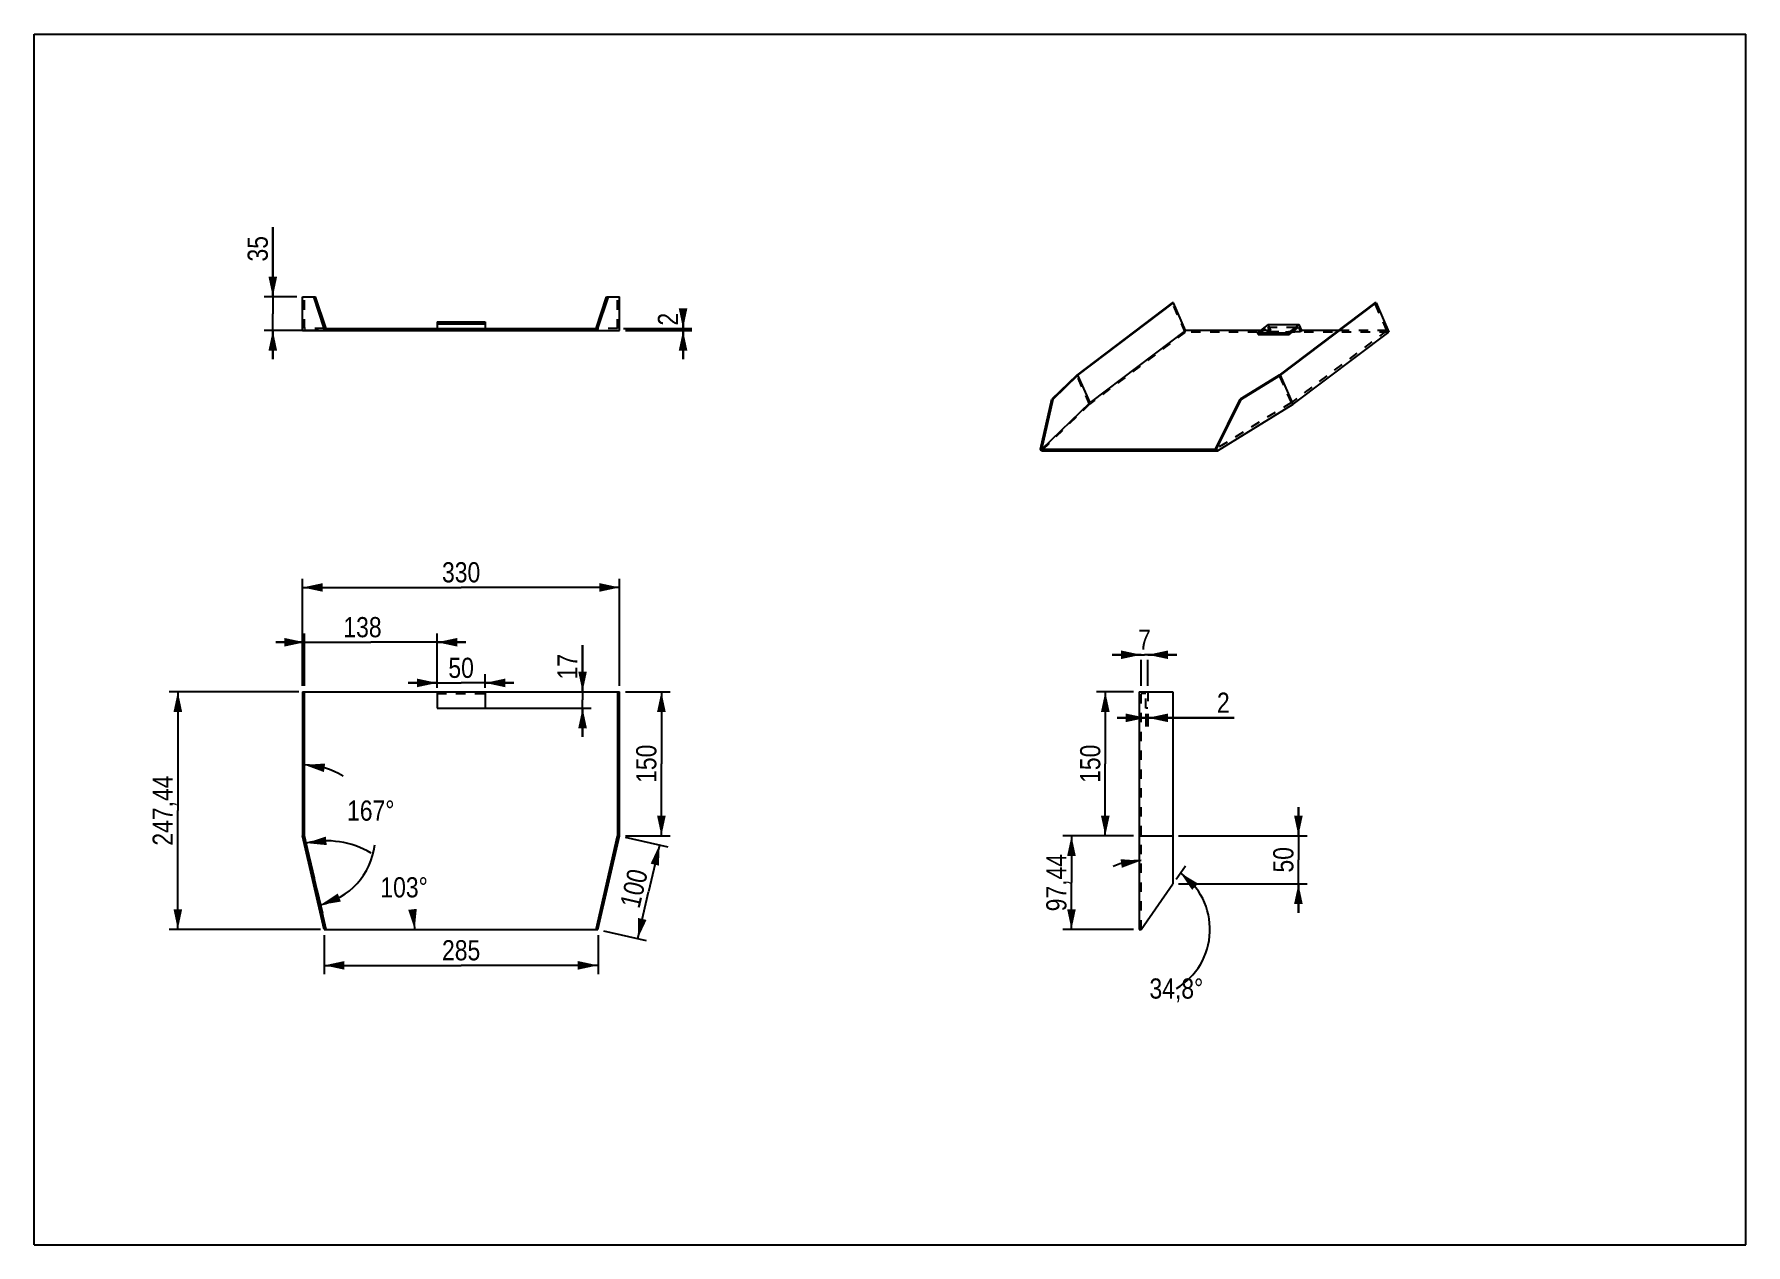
# Model space of a CAD drawing. Header units: millimetres. Extents: x 0 to 297, y 0 to 210.
import ezdxf

# ---------------------------------------------------------------- set-up
doc = ezdxf.new("R2010")
doc.units = ezdxf.units.MM
doc.header["$LTSCALE"] = 16.335
doc.linetypes.add('HIDDEN', pattern=[0.2, 0.1, -0.1])
doc.layers.get('0').update_dxf_attribs({"linetype": 'CONTINUOUS'})
doc.layers.add('DEFAULT_2', color=8, linetype='HIDDEN')
doc.styles.get("Standard").update_dxf_attribs({"font": 'txt', "width": 0.85})
doc.dimstyles.new('DIMSTYLE_1', dxfattribs={"dimtxt": 3.5, "dimasz": 3.5, "dimexe": 1.5, "dimexo": 1, "dimgap": 0.875, "dimtad": 1, "dimlfac": 6, "dimtxsty": 'STANDARD', "dimblk": '_FILLED', "dimblk1": '_FILLED', "dimblk2": '_FILLED', "dimcen": 0.09, "dimadec": 0, "dimazin": 0, "dimtp": 0.01, "dimtm": 0.01, "dimtfac": 1, "dimtofl": 0, "dimtmove": 0, "dimatfit": 3, "dimldrblk": '_FILLED', "dimfxl": 1, "dimtolj": 1, "dimarcsym": 0})
doc.dimstyles.new('DIMSTYLE_2', dxfattribs={"dimtxt": 3.5, "dimasz": 3.5, "dimexe": 1.5, "dimexo": 1, "dimtad": 0, "dimtih": 1, "dimtoh": 1, "dimdec": 1, "dimlfac": 6, "dimtxsty": 'STANDARD', "dimblk": '_FILLED', "dimblk1": '_FILLED', "dimblk2": '_FILLED', "dimcen": 0.09, "dimadec": 0, "dimazin": 0, "dimtp": 0.5, "dimtm": 0.5, "dimtfac": 1, "dimtdec": 1, "dimtofl": 0, "dimtmove": 0, "dimatfit": 3, "dimldrblk": '_FILLED', "dimfxl": 1, "dimtolj": 1, "dimarcsym": 0})

# ---------------------------------------------------------------- blocks, each defined once
blk = doc.blocks.new('_FILLED')
at = {"color": 0, "linetype": 'BYBLOCK'}
blk.add_solid([(0, 0), (-1, 0.214), (-1, -0.214)], dxfattribs=at)
blk = doc.blocks.new('*D0')
at = {"color": 2, "linetype": 'CONTINUOUS'}
for p, q in [((102.55, 70.72), (109.95, 69.01)), ((108.48, 69.35), (106.61, 61.23)), ((104.73, 53.11), (106.61, 61.23)), ((98.8, 54.48), (106.2, 52.77))]:
    blk.add_line(p, q, dxfattribs=at)
at = {"color": 2, "linetype": 'CONTINUOUS', "xscale": 3.5, "yscale": 3.5, "zscale": 3.5}
for p, rotation in [((108.48, 69.35), 76.9971218371), ((104.73, 53.11), 256.9971218371)]:
    blk.add_blockref('_FILLED', p, dxfattribs=dict(at, rotation=rotation))
at = {"color": 2, "linetype": 'CONTINUOUS', "insert": (102.35, 62.21), "char_height": 3.5, "width": 8.925, "attachment_point": 2, "rotation": 76.9971, "line_spacing_factor": 0.9}
blk.add_mtext('100', dxfattribs=at)
blk = doc.blocks.new('*D1')
at = {"color": 2, "linetype": 'CONTINUOUS'}
for p, q in [((50.33, 53.7), (50.33, 46.97)), ((97.83, 53.7), (97.83, 46.97)), ((50.33, 48.47), (74.08, 48.47)), ((97.83, 48.47), (74.08, 48.47))]:
    blk.add_line(p, q, dxfattribs=at)
at = {"color": 2, "linetype": 'CONTINUOUS', "xscale": 3.5, "yscale": 3.5, "zscale": 3.5, "rotation": 180}
blk.add_blockref('_FILLED', (50.33, 48.47), dxfattribs=at)
at = {"color": 2, "linetype": 'CONTINUOUS', "xscale": 3.5, "yscale": 3.5, "zscale": 3.5}
blk.add_blockref('_FILLED', (97.83, 48.47), dxfattribs=at)
at = {"color": 2, "linetype": 'CONTINUOUS', "insert": (74.08, 52.84), "char_height": 3.5, "width": 8.925, "attachment_point": 2, "line_spacing_factor": 0.9}
blk.add_mtext('285', dxfattribs=at)
blk = doc.blocks.new('*D2')
at = {"color": 2, "linetype": 'CONTINUOUS'}
for p, q in [((102.58, 95.94), (110.33, 95.94)), ((108.83, 95.94), (108.83, 83.44)), ((108.83, 70.94), (108.83, 83.44)), ((102.58, 70.94), (110.33, 70.94))]:
    blk.add_line(p, q, dxfattribs=at)
at = {"color": 2, "linetype": 'CONTINUOUS', "xscale": 3.5, "yscale": 3.5, "zscale": 3.5}
for p, rotation in [((108.83, 95.94), 90), ((108.83, 70.94), 270)]:
    blk.add_blockref('_FILLED', p, dxfattribs=dict(at, rotation=rotation))
at = {"color": 2, "linetype": 'CONTINUOUS', "insert": (104.46, 83.44), "char_height": 3.5, "width": 8.925, "attachment_point": 2, "rotation": 90, "line_spacing_factor": 0.9}
blk.add_mtext('150', dxfattribs=at)
blk = doc.blocks.new('*D3')
at = {"color": 2, "linetype": 'CONTINUOUS'}
for p, q in [((69.91, 96.61), (69.91, 98.97)), ((78.24, 96.61), (78.24, 98.97)), ((69.91, 97.47), (64.91, 97.47)), ((64.91, 97.47), (74.08, 97.47)), ((83.24, 97.47), (74.08, 97.47)), ((78.24, 97.47), (83.24, 97.47))]:
    blk.add_line(p, q, dxfattribs=at)
at = {"color": 2, "linetype": 'CONTINUOUS', "xscale": 3.5, "yscale": 3.5, "zscale": 3.5}
blk.add_blockref('_FILLED', (69.91, 97.47), dxfattribs=at)
at = {"color": 2, "linetype": 'CONTINUOUS', "xscale": 3.5, "yscale": 3.5, "zscale": 3.5, "rotation": 180}
blk.add_blockref('_FILLED', (78.24, 97.47), dxfattribs=at)
at = {"color": 2, "linetype": 'CONTINUOUS', "insert": (74.08, 101.84), "char_height": 3.5, "width": 5.95, "attachment_point": 2, "line_spacing_factor": 0.9}
blk.add_mtext('50', dxfattribs=at)
blk = doc.blocks.new('*D4')
at = {"color": 2, "linetype": 'CONTINUOUS'}
for p, q in [((95.15, 95.94), (95.15, 104.02)), ((95.15, 104.02), (95.15, 94.53)), ((75.08, 95.94), (96.65, 95.94)), ((75.08, 93.11), (96.65, 93.11)), ((95.15, 88.11), (95.15, 94.53)), ((95.15, 93.11), (95.15, 88.11))]:
    blk.add_line(p, q, dxfattribs=at)
at = {"color": 2, "linetype": 'CONTINUOUS', "xscale": 3.5, "yscale": 3.5, "zscale": 3.5}
for p, rotation in [((95.15, 95.94), 270), ((95.15, 93.11), 90)]:
    blk.add_blockref('_FILLED', p, dxfattribs=dict(at, rotation=rotation))
at = {"color": 2, "linetype": 'CONTINUOUS', "insert": (90.77, 98.07), "char_height": 3.5, "width": 5.95, "attachment_point": 1, "rotation": 90, "line_spacing_factor": 0.9}
blk.add_mtext('17', dxfattribs=at)
blk = doc.blocks.new('*D5')
at = {"color": 2, "linetype": 'CONTINUOUS'}
for p, q in [((46.91, 104.52), (41.91, 104.52)), ((41.91, 104.52), (58.41, 104.52)), ((46.91, 96.94), (46.91, 106.02)), ((74.91, 104.52), (58.41, 104.52)), ((69.91, 96.94), (69.91, 106.02)), ((69.91, 104.52), (74.91, 104.52))]:
    blk.add_line(p, q, dxfattribs=at)
at = {"color": 2, "linetype": 'CONTINUOUS', "xscale": 3.5, "yscale": 3.5, "zscale": 3.5}
blk.add_blockref('_FILLED', (46.91, 104.52), dxfattribs=at)
at = {"color": 2, "linetype": 'CONTINUOUS', "xscale": 3.5, "yscale": 3.5, "zscale": 3.5, "rotation": 180}
blk.add_blockref('_FILLED', (69.91, 104.52), dxfattribs=at)
at = {"color": 2, "linetype": 'CONTINUOUS', "insert": (56.96, 108.89), "char_height": 3.5, "width": 8.925, "attachment_point": 2, "line_spacing_factor": 0.9}
blk.add_mtext('138', dxfattribs=at)
blk = doc.blocks.new('*D6')
at = {"color": 2, "linetype": 'CONTINUOUS'}
for p, q in [((41.4, 164.44), (41.4, 176.52)), ((41.4, 176.52), (41.4, 161.52)), ((45.58, 164.44), (39.9, 164.44)), ((41.4, 153.61), (41.4, 161.52)), ((49.33, 158.61), (39.9, 158.61)), ((41.4, 158.61), (41.4, 153.61))]:
    blk.add_line(p, q, dxfattribs=at)
at = {"color": 2, "linetype": 'CONTINUOUS', "xscale": 3.5, "yscale": 3.5, "zscale": 3.5}
for p, rotation in [((41.4, 164.44), 270), ((41.4, 158.61), 90)]:
    blk.add_blockref('_FILLED', p, dxfattribs=dict(at, rotation=rotation))
at = {"color": 2, "linetype": 'CONTINUOUS', "insert": (37.03, 170.57), "char_height": 3.5, "width": 5.95, "attachment_point": 1, "rotation": 90, "line_spacing_factor": 0.9}
blk.add_mtext('35', dxfattribs=at)
blk = doc.blocks.new('*D7')
at = {"color": 2, "linetype": 'CONTINUOUS'}
for p, q in [((112.59, 158.94), (112.59, 162.43)), ((112.59, 162.43), (112.59, 158.77)), ((102.24, 158.94), (114.09, 158.94)), ((102.58, 158.61), (114.09, 158.61)), ((112.59, 153.61), (112.59, 158.77)), ((112.59, 158.61), (112.59, 153.61))]:
    blk.add_line(p, q, dxfattribs=at)
at = {"color": 2, "linetype": 'CONTINUOUS', "xscale": 3.5, "yscale": 3.5, "zscale": 3.5}
for p, rotation in [((112.59, 158.94), 270), ((112.59, 158.61), 90)]:
    blk.add_blockref('_FILLED', p, dxfattribs=dict(at, rotation=rotation))
at = {"color": 2, "linetype": 'CONTINUOUS', "insert": (108.22, 159.46), "char_height": 3.5, "width": 2.975, "attachment_point": 1, "rotation": 90, "line_spacing_factor": 0.9}
blk.add_mtext('2', dxfattribs=at)
blk = doc.blocks.new('*D8')
at = {"color": 2, "linetype": 'CONTINUOUS'}
for p, q in [((219.37, 70.94), (219.37, 75.94)), ((219.37, 75.94), (219.37, 66.78)), ((198.58, 70.94), (220.87, 70.94)), ((219.37, 57.61), (219.37, 66.78)), ((198.58, 62.61), (220.87, 62.61)), ((219.37, 62.61), (219.37, 57.61))]:
    blk.add_line(p, q, dxfattribs=at)
at = {"color": 2, "linetype": 'CONTINUOUS', "xscale": 3.5, "yscale": 3.5, "zscale": 3.5}
for p, rotation in [((219.37, 70.94), 270), ((219.37, 62.61), 90)]:
    blk.add_blockref('_FILLED', p, dxfattribs=dict(at, rotation=rotation))
at = {"color": 2, "linetype": 'CONTINUOUS', "insert": (215, 66.78), "char_height": 3.5, "width": 5.95, "attachment_point": 2, "rotation": 90, "line_spacing_factor": 0.9}
blk.add_mtext('50', dxfattribs=at)
blk = doc.blocks.new('*D9')
at = {"color": 2, "linetype": 'CONTINUOUS'}
for p, q in [((192.08, 102.35), (187.08, 102.35)), ((187.08, 102.35), (192.66, 102.35)), ((192.08, 96.94), (192.08, 101.47)), ((198.25, 102.35), (192.66, 102.35)), ((193.25, 102.35), (198.25, 102.35)), ((193.25, 96.94), (193.25, 101.47))]:
    blk.add_line(p, q, dxfattribs=at)
at = {"color": 2, "linetype": 'CONTINUOUS', "xscale": 3.5, "yscale": 3.5, "zscale": 3.5}
blk.add_blockref('_FILLED', (192.08, 102.35), dxfattribs=at)
at = {"color": 2, "linetype": 'CONTINUOUS', "xscale": 3.5, "yscale": 3.5, "zscale": 3.5, "rotation": 180}
blk.add_blockref('_FILLED', (193.25, 102.35), dxfattribs=at)
at = {"color": 2, "linetype": 'CONTINUOUS', "insert": (192.66, 106.72), "char_height": 3.5, "width": 2.975, "attachment_point": 2, "line_spacing_factor": 0.9}
blk.add_mtext('7', dxfattribs=at)
blk = doc.blocks.new('*D10')
at = {"color": 2, "linetype": 'CONTINUOUS'}
for p, q in [((192.91, 92.11), (192.91, 89.91)), ((193.25, 92.11), (193.25, 89.91)), ((192.91, 91.41), (187.91, 91.41)), ((187.91, 91.41), (193.08, 91.41)), ((208.2, 91.41), (193.08, 91.41)), ((193.25, 91.41), (208.2, 91.41))]:
    blk.add_line(p, q, dxfattribs=at)
at = {"color": 2, "linetype": 'CONTINUOUS', "xscale": 3.5, "yscale": 3.5, "zscale": 3.5}
blk.add_blockref('_FILLED', (192.91, 91.41), dxfattribs=at)
at = {"color": 2, "linetype": 'CONTINUOUS', "xscale": 3.5, "yscale": 3.5, "zscale": 3.5, "rotation": 180}
blk.add_blockref('_FILLED', (193.25, 91.41), dxfattribs=at)
at = {"color": 2, "linetype": 'CONTINUOUS', "insert": (205.23, 95.79), "char_height": 3.5, "width": 2.975, "attachment_point": 1, "line_spacing_factor": 0.9}
blk.add_mtext('2', dxfattribs=at)
blk = doc.blocks.new('*D11')
at = {"color": 2, "linetype": 'CONTINUOUS'}
blk.add_line((49.06, 61.64), (50.01, 57.5), dxfattribs=at)
for start, end in [(57.1463, 90), (283.0029, 352.6569)]:
    blk.add_arc((46.91, 70.94), 12.3, start, end, dxfattribs=at)
for points in [[(50.48, 83.49), (46.91, 83.24), (50.27, 82)], [(52.67, 60.93), (49.68, 58.96), (53.21, 59.53)]]:
    blk.add_solid(points, dxfattribs=at)
at = {"color": 2, "linetype": 'CONTINUOUS', "insert": (58.4, 77.07), "char_height": 3.5, "width": 11.2583, "attachment_point": 2, "line_spacing_factor": 0.9}
blk.add_mtext('167\\Fgdt;{\\Fgdt;~}', dxfattribs=at)
blk = doc.blocks.new('*D12')
at = {"color": 2, "linetype": 'CONTINUOUS'}
blk.add_line((48.61, 63.59), (46.86, 71.14), dxfattribs=at)
for start, end in [(59.5896, 103.0029), (0, 5.0662)]:
    blk.add_arc((50.66, 54.7), 15.37, start, end, dxfattribs=at)
for points in [[(50.59, 70.82), (47.2, 69.68), (50.76, 69.33)], [(64.89, 58.1), (66.03, 54.7), (66.38, 58.27)]]:
    blk.add_solid(points, dxfattribs=at)
at = {"color": 2, "linetype": 'CONTINUOUS', "insert": (64.18, 63.76), "char_height": 3.5, "width": 11.2583, "attachment_point": 2, "line_spacing_factor": 0.9}
blk.add_mtext('103\\Fgdt;{\\Fgdt;~}', dxfattribs=at)
blk = doc.blocks.new('*D13')
at = {"color": 2, "linetype": 'CONTINUOUS'}
for p, q in [((45.91, 95.94), (23.42, 95.94)), ((24.92, 95.94), (24.92, 75.32)), ((24.92, 54.7), (24.92, 75.32)), ((49.66, 54.7), (23.42, 54.7))]:
    blk.add_line(p, q, dxfattribs=at)
at = {"color": 2, "linetype": 'CONTINUOUS', "xscale": 3.5, "yscale": 3.5, "zscale": 3.5}
for p, rotation in [((24.92, 95.94), 90), ((24.92, 54.7), 270)]:
    blk.add_blockref('_FILLED', p, dxfattribs=dict(at, rotation=rotation))
at = {"color": 2, "linetype": 'CONTINUOUS', "insert": (20.54, 75.32), "char_height": 3.5, "width": 17.85, "attachment_point": 2, "rotation": 90, "line_spacing_factor": 0.9}
blk.add_mtext('247,44', dxfattribs=at)
blk = doc.blocks.new('*D14')
at = {"color": 2, "linetype": 'CONTINUOUS'}
for p, q in [((46.58, 96.94), (46.58, 115.53)), ((46.58, 114.03), (74.08, 114.03)), ((101.58, 114.03), (74.08, 114.03)), ((101.58, 96.94), (101.58, 115.53))]:
    blk.add_line(p, q, dxfattribs=at)
at = {"color": 2, "linetype": 'CONTINUOUS', "xscale": 3.5, "yscale": 3.5, "zscale": 3.5, "rotation": 180}
blk.add_blockref('_FILLED', (46.58, 114.03), dxfattribs=at)
at = {"color": 2, "linetype": 'CONTINUOUS', "xscale": 3.5, "yscale": 3.5, "zscale": 3.5}
blk.add_blockref('_FILLED', (101.58, 114.03), dxfattribs=at)
at = {"color": 2, "linetype": 'CONTINUOUS', "insert": (74.08, 118.41), "char_height": 3.5, "width": 8.925, "attachment_point": 2, "line_spacing_factor": 0.9}
blk.add_mtext('330', dxfattribs=at)
blk = doc.blocks.new('*D15')
at = {"color": 2, "linetype": 'CONTINUOUS'}
for p, q in [((190.75, 95.94), (184.36, 95.94)), ((185.86, 95.94), (185.86, 83.44)), ((185.86, 70.94), (185.86, 83.44)), ((190.75, 70.94), (184.36, 70.94))]:
    blk.add_line(p, q, dxfattribs=at)
at = {"color": 2, "linetype": 'CONTINUOUS', "xscale": 3.5, "yscale": 3.5, "zscale": 3.5}
for p, rotation in [((185.86, 95.94), 90), ((185.86, 70.94), 270)]:
    blk.add_blockref('_FILLED', p, dxfattribs=dict(at, rotation=rotation))
at = {"color": 2, "linetype": 'CONTINUOUS', "insert": (181.49, 83.44), "char_height": 3.5, "width": 8.925, "attachment_point": 2, "rotation": 90, "line_spacing_factor": 0.9}
blk.add_mtext('150', dxfattribs=at)
blk = doc.blocks.new('*D16')
at = {"color": 2, "linetype": 'CONTINUOUS'}
for p, q in [((190.75, 70.94), (178.49, 70.94)), ((179.99, 70.94), (179.99, 62.82)), ((179.99, 54.7), (179.99, 62.82)), ((190.75, 54.7), (178.49, 54.7))]:
    blk.add_line(p, q, dxfattribs=at)
at = {"color": 2, "linetype": 'CONTINUOUS', "xscale": 3.5, "yscale": 3.5, "zscale": 3.5}
for p, rotation in [((179.99, 70.94), 90), ((179.99, 54.7), 270)]:
    blk.add_blockref('_FILLED', p, dxfattribs=dict(at, rotation=rotation))
at = {"color": 2, "linetype": 'CONTINUOUS', "insert": (175.62, 62.82), "char_height": 3.5, "width": 14.875, "attachment_point": 2, "rotation": 90, "line_spacing_factor": 0.9}
blk.add_mtext('97,44', dxfattribs=at)
blk = doc.blocks.new('*D17')
at = {"color": 2, "linetype": 'CONTINUOUS'}
blk.add_line((198.15, 63.43), (199.75, 65.74), dxfattribs=at)
for start, end in [(90, 113.991), (300.8084, 55.1746)]:
    blk.add_arc((192.08, 54.7), 11.94, start, end, dxfattribs=at)
for points in [[(188.73, 65.39), (192.08, 66.65), (188.51, 66.88)], [(201.96, 62.66), (198.9, 64.51), (200.93, 61.56)]]:
    blk.add_solid(points, dxfattribs=at)
at = {"color": 2, "linetype": 'CONTINUOUS', "insert": (198.19, 46.2), "char_height": 3.5, "width": 14.2333, "attachment_point": 2, "line_spacing_factor": 0.9}
blk.add_mtext('34,8\\Fgdt;{\\Fgdt;~}', dxfattribs=at)

msp = doc.modelspace()

# ---------------------------------------------------------------- linework, layer by layer
at = {"color": 7, "linetype": 'CONTINUOUS'}
for p, q in [((0, 0), (0, 210)), ((0, 210), (297, 210)), ((297, 0), (297, 210)), ((46.5755, 158.6082), (46.5755, 164.4416)), ((46.5755, 164.4416), (48.8332, 164.4416)), ((50.3255, 158.9416), (48.4999, 164.4416)), ((50.6589, 158.9416), (48.8332, 164.4416)), ((97.4922, 158.9416), (99.3179, 164.4416)), ((97.8255, 158.9416), (99.6512, 164.4416)), ((99.3179, 164.4416), (101.5755, 164.4416)), ((101.5755, 158.6082), (101.5755, 164.4416)), ((197.4839, 163.378), (180.899, 150.8776)), ((181.1132, 150.8776), (197.6982, 163.378)), ((197.6982, 163.378), (197.4839, 163.378)), ((199.8049, 158.6149), (197.6982, 163.378)), ((232.6236, 163.378), (216.0386, 150.8776)), ((216.2529, 150.8776), (232.8379, 163.378)), ((232.8379, 163.378), (232.6236, 163.378)), ((232.8379, 163.378), (235.0722, 158.3262)), ((46.5755, 158.6082), (101.5755, 158.6082)), ((50.3255, 158.6082), (50.3255, 158.9416)), ((50.3255, 158.9416), (97.8255, 158.9416)), ((69.9089, 160.1082), (69.9089, 158.9416)), ((69.9089, 160.1082), (78.2422, 160.1082)), ((69.9089, 159.7749), (78.2422, 159.7749)), ((78.2422, 160.1082), (78.2422, 158.9416)), ((97.8255, 158.6082), (97.8255, 158.9416)), ((199.8049, 158.6149), (183.2199, 146.1145)), ((212.8019, 158.6149), (199.8049, 158.6149)), ((214.1424, 159.6252), (212.2628, 158.2085)), ((212.2628, 158.2085), (217.6194, 158.2085)), ((212.2628, 158.2085), (212.3904, 157.9198)), ((212.3904, 157.9198), (217.7471, 157.9198)), ((214.1424, 159.6252), (219.499, 159.6252)), ((219.499, 159.6252), (217.6194, 158.2085)), ((217.6194, 158.2085), (217.7471, 157.9198)), ((217.7471, 157.9198), (219.4056, 159.1699)), ((218.4481, 158.4482), (219.7248, 158.4482)), ((218.4872, 145.8258), (235.0722, 158.3262)), ((219.4056, 159.1699), (219.7248, 158.4482)), ((219.9459, 158.6149), (219.499, 159.6252)), ((219.9459, 158.6149), (219.7248, 158.4482)), ((226.3041, 158.6149), (219.9459, 158.6149)), ((180.899, 150.8776), (176.6076, 146.7108)), ((176.8219, 146.7108), (181.1132, 150.8776)), ((183.2199, 146.1145), (181.1132, 150.8776)), ((216.0386, 150.8776), (209.2734, 146.7108)), ((209.4876, 146.7108), (216.2529, 150.8776)), ((218.4872, 145.8258), (216.2529, 150.8776)), ((174.643, 137.9946), (176.6076, 146.7108)), ((174.8572, 137.9946), (176.8219, 146.7108)), ((174.8572, 137.9946), (183.2199, 146.1145)), ((176.6076, 146.7108), (176.8219, 146.7108)), ((204.9617, 137.9946), (209.2734, 146.7108)), ((205.1759, 137.9946), (209.4876, 146.7108)), ((205.3036, 137.7059), (218.4872, 145.8258)), ((209.2734, 146.7108), (209.4876, 146.7108)), ((174.7707, 137.7059), (174.643, 137.9946)), ((174.643, 137.9946), (205.1759, 137.9946)), ((174.7707, 137.7059), (205.3036, 137.7059)), ((205.3036, 137.7059), (205.1759, 137.9946)), ((46.5755, 95.9441), (46.5755, 70.9441)), ((46.5755, 95.9441), (101.5755, 95.9441)), ((46.9089, 70.9441), (46.9089, 95.9441)), ((69.9089, 95.9441), (69.9089, 93.1107)), ((78.2422, 95.9441), (78.2422, 93.1107)), ((101.2422, 95.9441), (101.2422, 70.9441)), ((101.5755, 70.9441), (101.5755, 95.9441)), ((191.7453, 95.9441), (191.7453, 54.7048)), ((191.7453, 95.9441), (197.5787, 95.9441)), ((197.5787, 95.9441), (197.5787, 62.6107)), ((69.9089, 93.1107), (78.2422, 93.1107)), ((50.3255, 54.7048), (46.5755, 70.9441)), ((50.6589, 54.7048), (46.9089, 70.9441)), ((97.4922, 54.7048), (101.2422, 70.9441)), ((97.8255, 54.7048), (101.5755, 70.9441)), ((191.7453, 70.9441), (197.5787, 70.9441)), ((48.4999, 62.6107), (48.8332, 62.6107)), ((99.3179, 62.6107), (99.6512, 62.6107)), ((192.0787, 54.7048), (197.5787, 62.6107)), ((50.3255, 54.7048), (97.8255, 54.7048)), ((191.7453, 54.7048), (192.0787, 54.7048)), ((0, 0), (297, 0))]:
    msp.add_line(p, q, dxfattribs=at)
at = {"layer": 'DEFAULT_2', "color": 8, "linetype": 'HIDDEN'}
for p, q in [((46.9089, 158.9416), (46.9089, 164.4416)), ((101.2422, 158.9416), (101.2422, 164.4416)), ((199.7183, 158.3262), (197.4839, 163.378)), ((234.7303, 158.6149), (232.6236, 163.378)), ((50.3255, 158.9416), (46.9089, 158.9416)), ((101.2422, 158.9416), (97.8255, 158.9416)), ((199.7183, 158.3262), (183.1333, 145.8258)), ((235.0722, 158.3262), (199.7183, 158.3262)), ((212.3904, 157.9198), (214.0489, 159.1699)), ((214.5892, 158.6149), (212.8019, 158.6149)), ((214.0489, 159.1699), (219.4056, 159.1699)), ((214.0489, 159.1699), (214.3681, 158.4482)), ((214.5892, 158.6149), (214.1424, 159.6252)), ((214.5892, 158.6149), (214.3681, 158.4482)), ((214.3681, 158.4482), (218.4481, 158.4482)), ((234.7303, 158.6149), (218.1453, 146.1145)), ((234.7303, 158.6149), (226.3041, 158.6149)), ((183.1333, 145.8258), (180.899, 150.8776)), ((218.1453, 146.1145), (216.0386, 150.8776)), ((183.1333, 145.8258), (174.7707, 137.7059)), ((218.1453, 146.1145), (204.9617, 137.9946)), ((69.9089, 95.6107), (78.2422, 95.6107)), ((192.0787, 54.7048), (192.0787, 95.9441)), ((192.912, 95.6107), (192.0787, 95.6107)), ((192.912, 93.1107), (192.912, 95.6107)), ((193.2453, 95.9441), (193.2453, 93.1107)), ((193.2453, 93.1107), (192.912, 93.1107))]:
    msp.add_line(p, q, dxfattribs=at)

# ---------------------------------------------------------------- dimensions: what is measured, and where the dimension line sits
at = {"color": 2, "linetype": 'CONTINUOUS'}
for base, p1, p2, angle, picture, middle in [((41.4003, 164.4416), (50.3255, 158.6082), (46.5755, 164.4416), 90, '*D6', (41.4003, 173.6346)), ((112.5905, 158.6082), (101.2422, 158.9416), (101.5755, 158.6082), 270, '*D7', (112.5905, 160.9451)), ((95.1457, 93.1107), (74.0755, 95.9441), (74.0755, 93.1107), 270, '*D4', (95.1457, 101.4182)), ((192.0787, 102.3465), (193.2453, 95.9441), (192.0787, 95.9441), 180, '*D9', (192.662, 102.3465)), ((24.9152, 54.7048), (46.9089, 95.9441), (50.6589, 54.7048), 270, '*D13', (24.9152, 75.4174)), ((108.8327, 70.9441), (101.5755, 95.9441), (101.5755, 70.9441), 270, '*D2', (108.8327, 83.816)), ((185.861, 70.9441), (191.7453, 95.9441), (191.7453, 70.9441), 270, '*D15', (185.861, 83.816)), ((192.912, 91.4112), (193.2453, 88.9112), (192.912, 88.9112), 180, '*D10', (206.7167, 91.4112)), ((219.3737, 62.6107), (197.5787, 70.9441), (197.5787, 62.6107), 270, '*D8', (219.3737, 66.7774)), ((104.7345, 53.1094), (101.5755, 70.9441), (97.8255, 54.7048), 256.997122, '*D0', (106.6931, 61.5913)), ((179.9928, 54.7048), (191.7453, 70.9441), (191.7453, 54.7048), 270, '*D16', (179.9928, 62.9174)), ((50.3255, 48.4664), (97.8255, 54.7048), (50.3255, 54.7048), 180, '*D1', (74.1685, 48.4664))]:
    dim = msp.add_linear_dim(base=base, p1=p1, p2=p2, angle=angle, dimstyle='DIMSTYLE_1', dxfattribs=at)
    dim.commit()
    dim.dimension.update_dxf_attribs({"geometry": picture, "text_midpoint": middle, "dimtype": 160})
for base, p1, p2, picture, middle in [((101.5755, 114.0338), (46.5755, 95.9441), (101.5755, 95.9441), '*D14', (74.0755, 114.0338)), ((69.9089, 104.5191), (46.9089, 95.9441), (69.9089, 95.9441), '*D5', (57.4296, 104.5191)), ((78.2422, 97.4677), (69.9089, 99.9677), (78.2422, 99.9677), '*D3', (74.0755, 97.4677))]:
    dim = msp.add_linear_dim(base=base, p1=p1, p2=p2, dimstyle='DIMSTYLE_1', dxfattribs=at)
    dim.commit()
    dim.dimension.update_dxf_attribs({"geometry": picture, "text_midpoint": middle, "dimtype": 160})
for base, line1, line2, picture, middle in [((59.1249, 72.3362), ((48.8056, 62.7305), (48.8332, 62.6107)), ((46.9089, 82.1162), (46.9089, 82.2391)), '*D11', (58.3978, 75.3226)), ((60.2281, 66.7356), ((64.8776, 54.7048), (65.0313, 54.7048)), ((48.8678, 62.461), (48.8332, 62.6107)), '*D12', (64.1834, 62.0123)), ((195.6521, 66.0986), ((197.5105, 62.5127), (197.5787, 62.6107)), ((192.0787, 65.5264), (192.0787, 65.6459)), '*D17', (198.1945, 44.4488))]:
    dim = msp.add_angular_dim_2l(base=base, line1=line1, line2=line2, dimstyle='DIMSTYLE_2', dxfattribs=at)
    dim.commit()
    dim.dimension.update_dxf_attribs({"geometry": picture, "text_midpoint": middle, "dimtype": 162})

doc.saveas('drawing.dxf')
